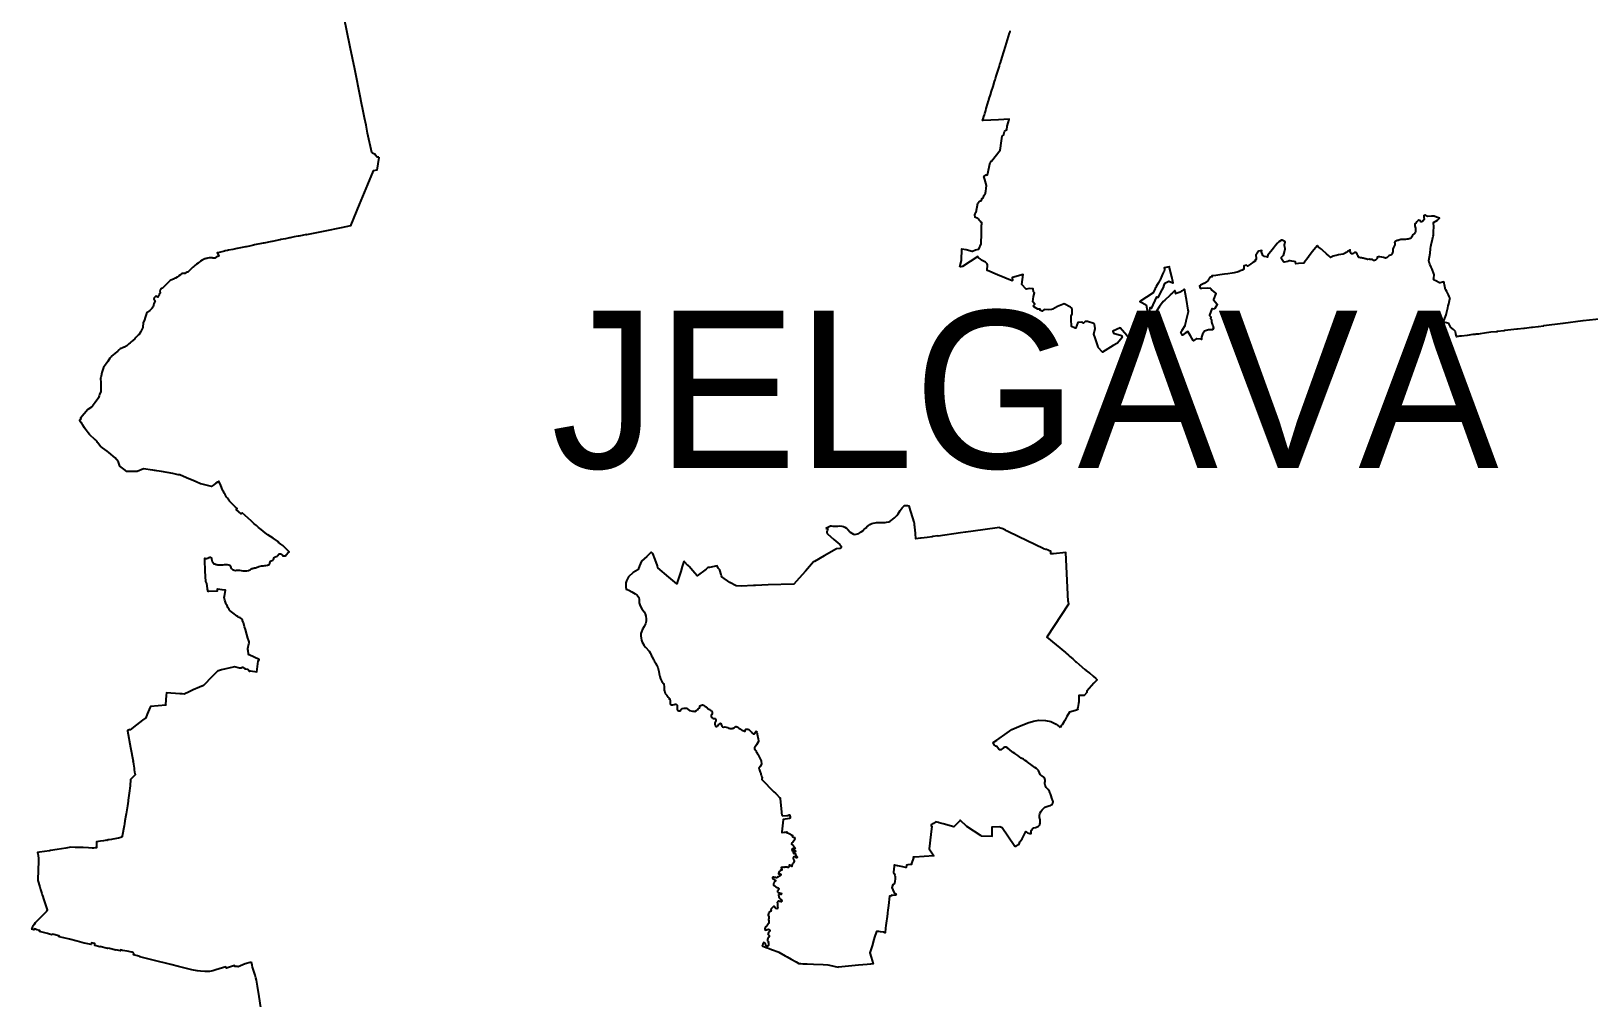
# Model space of a CAD drawing. Extents: x 293476 to 779698, y 145469 to 460400.
# Drawn here: x 463333 to 498958, y 271852 to 293962 of the extents above; entities that cross this region are included whole.
import ezdxf

# ---------------------------------------------------------------- set-up
doc = ezdxf.new("R2010")
doc.units = 0
for name, color, linetype in [('Level 25', 7, 'Continuous'), ('Level 33', 7, 'Continuous'), ('Level 52', 7, 'Continuous')]:
    doc.layers.add(name, color=color, linetype=linetype)

msp = doc.modelspace()

# ---------------------------------------------------------------- linework, layer by layer
at = {"layer": 'Level 25'}
for points in [[(471283, 291082), (471276, 291079), (471272, 291078), (471258, 291079), (471249, 291082), (471238, 291089), (471230, 291098), (471217, 291118), (471212, 291134), (471208, 291140), (471198, 291145), (471183, 291151), (471172, 291157), (471141, 291175), (471130, 291179), (471128, 291188), (471027, 291626), (471029, 291626), (470993, 291812), (470959, 291982), (470927, 292135), (470884, 292356), (470866, 292440), (470733, 293094), (470631, 293594), (470487, 294303)], [(484571, 288568), (484571, 288572), (484614, 288720), (484620, 288986), (484716, 288971), (484852, 288933), (484861, 288930), (484930, 288957), (485006, 288979), (485057, 289098), (485060, 289123), (485065, 289313), (485066, 289343), (485068, 289447), (485070, 289517), (485073, 289558), (485076, 289584), (485060, 289586), (485054, 289590), (485034, 289616), (485016, 289639), (484998, 289663), (484987, 289674), (484972, 289683), (484927, 289699), (484923, 289703), (484920, 289710), (484915, 289760), (484924, 289780), (484934, 289801), (484937, 289808), (484938, 289812), (484937, 289818), (484941, 289818), (484947, 289818), (484981, 290026), (485022, 290073), (485064, 290088), (485079, 290127), (485079, 290132), (485086, 290134), (485093, 290139), (485105, 290151), (485114, 290168), (485131, 290207), (485150, 290240), (485157, 290249), (485162, 290262), (485168, 290301), (485176, 290366), (485181, 290430), (485146, 290567), (485123, 290634), (485175, 290677), (485182, 290677), (485199, 290671), (485205, 290674), (485267, 290958), (485271, 290961), (485285, 290990), (485296, 290991), (485496, 291242), (485498, 291247), (485501, 291282), (485520, 291397), (485543, 291558), (485576, 291594), (485581, 291608), (485593, 291664), (485640, 291702), (485646, 291705), (485645, 291707), (485655, 291788), (485701, 291944), (485703, 291946), (485453, 291936), (485102, 291920), (485094, 291921), (485104, 291955), (485120, 292010), (485133, 292048), (485141, 292076), (485163, 292150), (485178, 292194), (485183, 292213), (485230, 292367), (485233, 292384), (485237, 292397), (485242, 292407), (485239, 292408), (485245, 292424), (485270, 292505), (485297, 292590), (485332, 292698), (485365, 292807), (485378, 292845), (485390, 292882), (485412, 292956), (485449, 293070), (485476, 293158), (485490, 293203), (485500, 293239), (485540, 293369), (485614, 293609), (485664, 293767), (485710, 293912), (485720, 293945), (485727, 293967)], [(471283, 291082), (471287, 291075), (471239, 290783), (471157, 290768), (471026, 290453), (470837, 289996), (470648, 289535), (470636, 289508), (470423, 289464), (470049, 289388), (469630, 289304), (469628, 289311), (469530, 289291), (469454, 289276), (469443, 289273), (469345, 289254), (469255, 289236), (469244, 289233), (469152, 289215), (469047, 289194), (469040, 289193), (469027, 289190), (469022, 289188), (468848, 289154), (468837, 289151), (468652, 289114), (468640, 289111), (468444, 289072), (468415, 289065), (468325, 289046), (468248, 289031), (468237, 289028), (468047, 288990), (468036, 288988), (467948, 288970), (467847, 288950), (467822, 288945), (467771, 288936), (467756, 288926), (467601, 288894), (467586, 288891), (467589, 288889), (467592, 288885), (467625, 288813), (467580, 288803), (467561, 288796), (467535, 288772), (467509, 288766), (467503, 288767), (467485, 288772), (467472, 288774), (467437, 288776), (467403, 288775), (467372, 288770), (467353, 288765), (467334, 288761), (467316, 288756), (467303, 288752), (467273, 288739), (467245, 288725), (467208, 288699), (467165, 288667), (467155, 288659), (467112, 288629), (467080, 288605), (467050, 288580), (467029, 288562), (467017, 288548), (466999, 288531), (466978, 288511), (466941, 288474), (466914, 288452), (466903, 288446), (466869, 288433), (466847, 288421), (466845, 288420), (466836, 288419), (466835, 288425), (466802, 288421), (466778, 288417), (466776, 288415), (466769, 288411), (466746, 288392), (466709, 288369), (466671, 288338), (466632, 288316), (466634, 288313), (466614, 288301), (466601, 288295), (466554, 288273), (466531, 288264), (466515, 288258), (466507, 288254), (466496, 288244), (466483, 288230), (466446, 288191), (466366, 288116), (466350, 288097), (466346, 288093), (466339, 288086), (466310, 288076), (466304, 288072), (466290, 288049), (466282, 288038), (466279, 288030), (466280, 287972), (466278, 287961), (466263, 287935), (466257, 287924), (466245, 287910), (466237, 287902), (466227, 287879), (466200, 287894), (466190, 287900), (466189, 287898), (466182, 287900), (466145, 287861), (466141, 287829), (466144, 287820), (466167, 287794), (466153, 287765), (466142, 287726), (466133, 287694), (466121, 287659), (466095, 287619), (466088, 287608), (466048, 287573), (466018, 287551), (465998, 287535), (465990, 287525), (465972, 287502), (465961, 287482), (465938, 287415), (465922, 287362), (465898, 287291), (465894, 287270), (465892, 287247), (465891, 287239), (465884, 287174), (465880, 287165), (465831, 287076), (465797, 287019), (465779, 287006), (465766, 286994), (465759, 286983), (465727, 286953), (465702, 286923), (465658, 286884), (465623, 286854), (465601, 286833), (465570, 286807), (465561, 286800), (465523, 286768), (465469, 286737), (465460, 286733), (465447, 286726), (465412, 286716), (465395, 286707), (465386, 286701), (465371, 286694), (465356, 286681), (465340, 286668), (465331, 286662), (465322, 286655), (465317, 286650), (465312, 286645), (465256, 286600), (465202, 286554), (465179, 286537), (465168, 286525), (465161, 286516), (465136, 286481), (465108, 286441), (465083, 286406), (465045, 286354), (465001, 286294), (464984, 286269), (464953, 286153), (464932, 286069), (464926, 286041), (464922, 286016), (464927, 285924), (464930, 285848), (464926, 285758), (464925, 285732), (464923, 285718), (464898, 285648), (464889, 285624), (464872, 285574), (464857, 285552), (464797, 285469), (464751, 285406), (464737, 285386), (464731, 285380), (464713, 285358), (464678, 285338), (464671, 285334), (464629, 285312), (464459, 285111), (464466, 285091), (464442, 285062), (464467, 285018), (464498, 284965), (464505, 284955)], [(499259, 287384), (498828, 287333), (498823, 287333), (498372, 287276), (498361, 287276), (497929, 287224), (497922, 287222), (497917, 287215), (497809, 287200), (497801, 287202), (497668, 287185), (497645, 287181), (497488, 287162), (497474, 287163), (497325, 287147), (497313, 287144), (497034, 287112), (497020, 287108), (496858, 287090), (496858, 287087), (496835, 287085), (496714, 287074), (496572, 287055), (496470, 287041), (496431, 287035), (496407, 287033), (496382, 287030), (496357, 287026), (496345, 287025), (496335, 287024), (496330, 287024), (496329, 287024), (496315, 287022), (496301, 287020), (496172, 287003), (496042, 286986), (496036, 286986), (496030, 286985), (496001, 286982), (495968, 286977), (495953, 286975), (495934, 286970), (495917, 287038), (495905, 287093), (495903, 287098), (495859, 287137), (495795, 287192), (495792, 287197), (495765, 287263), (495761, 287270), (495753, 287274), (495706, 287287), (495640, 287305), (495630, 287313), (495639, 287334), (495647, 287355), (495655, 287375), (495663, 287395), (495678, 287435), (495694, 287474), (495703, 287513), (495733, 287637), (495743, 287679), (495755, 287724), (495782, 287838), (495784, 287850), (495781, 287860), (495766, 287892), (495747, 287928), (495707, 288009), (495688, 288044), (495671, 288078), (495668, 288087), (495658, 288156), (495652, 288192), (495649, 288211), (495648, 288216), (495645, 288227), (495607, 288219), (495560, 288206), (495554, 288206), (495543, 288209), (495457, 288249), (495422, 288266), (495410, 288272), (495408, 288278), (495408, 288283), (495410, 288301), (495423, 288395), (495416, 288414), (495375, 288516), (495359, 288550), (495351, 288566), (495324, 288633), (495312, 288662), (495307, 288675), (495303, 288690), (495301, 288698), (495300, 288703), (495301, 288714), (495314, 288803), (495325, 288887), (495338, 288980), (495339, 288989), (495347, 289040), (495354, 289074), (495380, 289202), (495395, 289276), (495403, 289296), (495404, 289305), (495406, 289346), (495407, 289391), (495412, 289478), (495404, 289583), (495500, 289636), (495545, 289683), (495546, 289687), (495472, 289706), (495420, 289728), (495386, 289733), (495358, 289734), (495268, 289725), (495235, 289737), (495228, 289746), (495218, 289757), (495191, 289747), (495186, 289743), (495184, 289737), (495187, 289703), (495191, 289670), (495190, 289657), (495185, 289644), (495170, 289627), (495155, 289617), (495130, 289598), (495118, 289603), (495097, 289631), (495066, 289636), (495054, 289633), (495041, 289619), (495033, 289610), (495027, 289602), (495010, 289577), (494980, 289556), (494977, 289539), (494976, 289516), (494988, 289480), (494994, 289457), (494996, 289440), (494996, 289413), (494997, 289382), (494989, 289349), (494972, 289327), (494957, 289319), (494943, 289306), (494926, 289294), (494916, 289278), (494908, 289256), (494894, 289238), (494871, 289220), (494849, 289210), (494826, 289208), (494796, 289203), (494765, 289194), (494748, 289193), (494720, 289197), (494705, 289196), (494684, 289196), (494672, 289194), (494655, 289194), (494637, 289191), (494609, 289180), (494594, 289177), (494573, 289171), (494542, 289160), (494530, 289152), (494519, 289142), (494513, 289129), (494517, 289109), (494522, 289104), (494522, 289098), (494521, 289088), (494518, 289077), (494503, 289047), (494503, 289046), (494484, 288996), (494477, 288973), (494476, 288937), (494474, 288917), (494470, 288896), (494462, 288875), (494455, 288862), (494447, 288855), (494422, 288839), (494399, 288831), (494385, 288823), (494354, 288790), (494337, 288778), (494323, 288774), (494308, 288773), (494283, 288778), (494262, 288782), (494223, 288793), (494177, 288800), (494149, 288797), (494125, 288796), (494120, 288793), (494117, 288788), (494114, 288762), (494098, 288743), (494082, 288727), (494054, 288717), (494042, 288718), (494007, 288738), (493989, 288738), (493969, 288740), (493948, 288741), (493944, 288744), (493931, 288743), (493898, 288742), (493888, 288744), (493881, 288746), (493855, 288752), (493839, 288756), (493797, 288766), (493779, 288770), (493757, 288774), (493734, 288777), (493711, 288782), (493697, 288786), (493687, 288792), (493683, 288797), (493680, 288807), (493679, 288822), (493676, 288828), (493671, 288838), (493667, 288847), (493661, 288861), (493650, 288881), (493644, 288890), (493635, 288896), (493627, 288899), (493617, 288900), (493615, 288900), (493608, 288900), (493602, 288899), (493550, 288872), (493541, 288868), (493533, 288865), (493527, 288869), (493520, 288874), (493503, 288909), (493486, 288943), (493494, 288948), (493501, 288952), (493499, 288957), (493492, 288953), (493487, 288951), (493488, 288949), (493466, 288936), (493441, 288921), (493407, 288898), (493395, 288889), (493381, 288882), (493338, 288858), (493229, 288844), (493182, 288832), (493140, 288821), (493114, 288813), (493080, 288799), (493048, 288786), (493012, 288825), (492959, 288872), (492865, 288955), (492864, 288956), (492842, 288973), (492820, 288989), (492791, 289013), (492771, 289031), (492751, 289049), (492746, 289054), (492641, 288923), (492535, 288792), (492542, 288786), (492532, 288774), (492448, 288668), (492441, 288658), (492314, 288644), (492253, 288638), (492252, 288686), (492218, 288692), (492164, 288702), (492124, 288709), (492106, 288712), (492079, 288699), (492073, 288696), (491993, 288678), (491979, 288683), (491974, 288685), (491925, 288752), (491925, 288787), (491926, 288791), (491932, 288796), (491970, 288827), (491974, 288834), (491991, 288887), (492016, 288984), (492016, 288991), (492000, 289052), (491995, 289074), (492012, 289143), (492012, 289147), (492008, 289151), (491947, 289179), (491938, 289182), (491931, 289185), (491867, 289145), (491840, 289116), (491791, 289057), (491744, 289001), (491615, 288841), (491610, 288796), (491584, 288799), (491541, 288809), (491515, 288820), (491515, 288824), (491507, 288826), (491505, 288830), (491471, 288912), (491481, 288946), (491406, 288928), (491359, 288862), (491339, 288849), (491350, 288764), (491358, 288753), (491325, 288731), (491333, 288710), (491270, 288670), (491229, 288637), (491227, 288634), (491221, 288635), (491149, 288589), (491127, 288606), (491070, 288597), (491065, 288515), (491027, 288498), (490985, 288478), (490977, 288474), (490969, 288471), (490960, 288467), (490950, 288463), (490939, 288459), (490929, 288455), (490919, 288453), (490909, 288450), (490879, 288442), (490850, 288437), (490802, 288429), (490703, 288415), (490624, 288404), (490522, 288390), (490429, 288376), (490365, 288367), (490344, 288364), (490338, 288363), (490341, 288346), (490329, 288343), (490304, 288332), (490296, 288328), (490284, 288318), (490274, 288306), (490267, 288297), (490257, 288280), (490241, 288251), (490231, 288239), (490225, 288232), (490217, 288225), (490210, 288218), (490201, 288212), (490188, 288206), (490172, 288198), (490158, 288194), (490149, 288191), (490135, 288184), (490119, 288175), (490078, 288152), (490052, 288134), (490071, 288083), (490107, 288080), (490231, 288089), (490301, 288080), (490302, 288081), (490307, 288075), (490323, 288058), (490335, 288038), (490379, 287998), (490413, 287976), (490427, 287966), (490428, 287959), (490374, 287824), (490376, 287816), (490457, 287715), (490460, 287707), (490401, 287617), (490395, 287608), (490387, 287605), (490353, 287612), (490339, 287614), (490283, 287469), (490282, 287462), (490285, 287456), (490314, 287430), (490317, 287424), (490320, 287419), (490316, 287414), (490312, 287409), (490308, 287399), (490305, 287388), (490312, 287376), (490319, 287365), (490327, 287352), (490327, 287347), (490327, 287343), (490329, 287325), (490331, 287307), (490334, 287294), (490337, 287280), (490343, 287262), (490349, 287244), (490353, 287232), (490357, 287221), (490363, 287207), (490369, 287193), (490374, 287183), (490376, 287166), (490354, 287130), (490322, 287130), (490259, 287130), (490168, 287100), (490119, 287031), (490097, 286962), (490097, 286912), (490085, 286914), (489989, 286927), (489982, 286928), (489975, 286926), (489922, 286884), (489916, 286879), (489910, 286886), (489849, 286990), (489788, 287093), (489725, 287051), (489661, 287009), (489654, 287009), (489655, 287013), (489630, 287075), (489657, 287125), (489724, 287232), (489725, 287234), (489748, 287329), (489749, 287334), (489801, 287550), (489801, 287557), (489796, 287584), (489755, 287822), (489727, 287984), (489716, 288043), (489710, 288050), (489704, 288058), (489689, 288046), (489663, 288026), (489644, 288012), (489625, 288001), (489610, 287994), (489542, 287969), (489519, 287960), (489511, 287956), (489510, 287962), (489497, 288014), (489492, 288030), (489490, 288029), (489438, 287979), (489386, 287930), (489380, 287924), (489373, 287918), (489260, 287808), (489226, 287777), (489139, 287666), (489067, 287554), (489024, 287494), (488906, 287492), (488914, 287564), (488922, 287643), (488957, 287622), (489077, 287884), (489080, 287888), (489106, 287868), (489108, 287873), (489200, 288045), (489228, 288097), (489247, 288154), (489262, 288193), (489258, 288195), (489353, 288243), (489444, 288204), (489452, 288205), (489445, 288235), (489419, 288342), (489371, 288548), (489367, 288573), (489363, 288572), (489362, 288572), (489280, 288557), (489252, 288551), (489246, 288552), (489245, 288545), (489249, 288539), (489254, 288532), (489255, 288523), (489255, 288520), (489252, 288509), (489250, 288501), (489244, 288475), (489242, 288472), (489238, 288465), (489209, 288402), (489176, 288327), (489170, 288309), (489154, 288277), (489147, 288266), (489128, 288236), (489122, 288219), (489112, 288207), (489106, 288196), (489064, 288120), (489063, 288113), (489055, 288097), (489041, 288074), (488991, 287976), (488692, 287782), (488704, 287772), (488830, 287700), (488865, 287533), (488682, 287502), (488565, 287325), (488637, 287217), (488630, 287154), (488610, 287094), (488485, 287007), (488433, 286971), (488393, 287001), (488241, 287180), (488072, 287100), (488083, 287057), (488266, 287003), (488282, 286952), (488176, 286827), (488081, 286769), (487836, 286616), (487738, 286725), (487725, 286768), (487712, 286811), (487691, 286881), (487670, 286951), (487637, 287032), (487665, 287160), (487652, 287262), (487639, 287279), (487489, 287320), (487439, 287320), (487406, 287292), (487398, 287282), (487370, 287305), (487367, 287308), (487363, 287304), (487272, 287300), (487225, 287174), (487222, 287167), (487213, 287171), (487196, 287179), (487126, 287207), (487119, 287371), (487119, 287440), (487140, 287496), (487141, 287593), (487139, 287603), (487131, 287619), (487131, 287621), (487130, 287625), (487129, 287625), (487106, 287648), (486960, 287728), (486809, 287665), (486700, 287606), (486672, 287596), (486592, 287585), (486499, 287595), (486454, 287556), (486399, 287579), (486410, 287602), (486359, 287602), (486280, 287648), (486276, 287646), (486274, 287652), (486257, 287688), (486284, 287719), (486241, 287772), (486254, 287893), (486260, 287892), (486283, 287978), (486258, 288003), (486249, 288065), (486163, 288079), (486090, 288059), (485991, 288165), (486023, 288394), (485773, 288327), (485769, 288327), (485777, 288261), (485779, 288257), (485772, 288252), (485437, 288392), (485204, 288488), (485197, 288489), (485203, 288615), (485201, 288638), (485160, 288675), (485064, 288726), (485038, 288751), (484989, 288783), (484981, 288809), (484980, 288809), (484634, 288578), (484598, 288570), (484571, 288568)], [(468327, 279317), (468330, 279314), (468334, 279322), (468335, 279328), (468336, 279334), (468343, 279334), (468346, 279333), (468496, 279311), (468516, 279490), (468522, 279550), (468549, 279589), (468316, 279694), (468309, 279697), (468306, 279721), (468303, 279739), (468300, 279765), (468297, 279789), (468296, 279798), (468292, 279822), (468291, 279847), (468293, 279865), (468295, 279879), (468304, 279909), (468315, 279947), (468318, 279961), (468319, 279968), (468318, 279983), (468316, 279998), (468310, 280019), (468291, 280079), (468266, 280164), (468233, 280274), (468214, 280341), (468186, 280433), (468183, 280443), (468170, 280486), (468166, 280497), (468161, 280506), (468156, 280512), (468148, 280520), (468144, 280522), (468139, 280526), (468111, 280540), (468087, 280552), (468071, 280562), (468057, 280573), (468043, 280584), (467948, 280656), (467888, 280703), (467869, 280719), (467858, 280734), (467846, 280755), (467834, 280780), (467817, 280824), (467812, 280836), (467807, 280845), (467803, 280851), (467796, 280854), (467794, 280858), (467782, 280878), (467766, 280951), (467754, 280975), (467749, 281009), (467748, 281012), (467752, 281034), (467775, 281173), (467698, 281184), (467596, 281202), (467590, 281200), (467589, 281193), (467591, 281174), (467588, 281155), (467395, 281146), (467387, 281146), (467383, 281148), (467381, 281149), (467368, 281199), (467368, 281214), (467349, 281325), (467326, 281375), (467314, 281614), (467307, 281871), (467308, 281902), (467306, 281908), (467323, 281904), (467347, 281902), (467363, 281906), (467373, 281906), (467379, 281907), (467397, 281921), (467410, 281926), (467418, 281930), (467423, 281930), (467431, 281930), (467441, 281928), (467447, 281926), (467453, 281922), (467457, 281912), (467460, 281891), (467465, 281860), (467467, 281849), (467471, 281838), (467475, 281827), (467486, 281812), (467497, 281797), (467504, 281789), (467516, 281782), (467532, 281775), (467551, 281770), (467566, 281765), (467582, 281761), (467604, 281758), (467631, 281755), (467645, 281754), (467659, 281753), (467679, 281754), (467700, 281756), (467722, 281758), (467756, 281766), (467780, 281767), (467819, 281763), (467852, 281755), (467874, 281745), (467885, 281735), (467902, 281697), (467917, 281675), (467939, 281652), (467957, 281638), (467967, 281635), (467976, 281632), (468004, 281629), (468032, 281631), (468061, 281633), (468090, 281631), (468099, 281632), (468101, 281632), (468138, 281628), (468178, 281619), (468196, 281617), (468248, 281615), (468266, 281617), (468302, 281624), (468309, 281625), (468322, 281631), (468340, 281644), (468361, 281664), (468382, 281672), (468395, 281675), (468407, 281676), (468433, 281680), (468443, 281684), (468463, 281690), (468484, 281697), (468543, 281716), (468572, 281724), (468598, 281729), (468644, 281735), (468676, 281738), (468697, 281741), (468735, 281749), (468755, 281753), (468773, 281758), (468778, 281764), (468782, 281769), (468788, 281784), (468794, 281804), (468796, 281820), (468809, 281837), (468821, 281845), (468864, 281866), (468874, 281879), (468889, 281921), (468901, 281930), (468939, 281946), (468957, 281957), (468972, 281970), (468993, 281994), (469007, 282005), (469017, 282007), (469037, 282007), (469061, 281993), (469079, 281975), (469082, 281969), (469098, 281963), (469112, 281960), (469129, 281960), (469140, 281961), (469150, 281965), (469169, 281983), (469220, 282043), (469232, 282054), (469227, 282059), (469223, 282064), (469176, 282113), (469129, 282161), (469087, 282195), (469045, 282229), (469015, 282250), (468984, 282272), (468988, 282278), (468992, 282284), (468870, 282362), (468747, 282441), (468716, 282464), (468685, 282486), (468637, 282525), (468590, 282564), (468563, 282587), (468536, 282610), (468487, 282654), (468437, 282697), (468367, 282759), (468296, 282821), (468227, 282883), (468157, 282944), (468146, 282932), (468135, 282920), (468080, 282971), (468025, 283021), (468035, 283032), (468045, 283043), (468007, 283077), (467969, 283111), (467921, 283162), (467873, 283213), (467821, 283280), (467803, 283307), (467785, 283334), (467767, 283364), (467749, 283395), (467737, 283419), (467725, 283443), (467719, 283457), (467713, 283470), (467670, 283570), (467626, 283669), (467592, 283647), (467558, 283625), (467554, 283623), (467508, 283588), (467463, 283553), (467461, 283547), (467305, 283583), (467210, 283606), (467203, 283608), (467108, 283651), (467002, 283699), (466943, 283721), (466888, 283747), (466732, 283811), (466721, 283816), (466695, 283817), (466575, 283841), (466315, 283892), (466205, 283908), (466172, 283912), (466152, 283915), (466118, 283920), (466113, 283923), (466106, 283924), (465899, 283953), (465761, 283891), (465579, 283893), (465519, 283892), (465453, 283943), (465358, 284012), (465331, 284105), (465328, 284108), (465285, 284168), (465255, 284202), (465112, 284322), (465106, 284327), (465071, 284354), (464966, 284432), (464926, 284462), (464922, 284465), (464921, 284461), (464917, 284465), (464857, 284548), (464853, 284553), (464846, 284563), (464837, 284576), (464841, 284578), (464835, 284584), (464800, 284623), (464799, 284622), (464795, 284618), (464666, 284737), (464638, 284771), (464591, 284833), (464583, 284841), (464551, 284887), (464513, 284947), (464507, 284957), (464505, 284955)], [(468327, 279317), (468286, 279358), (468280, 279361), (468243, 279368), (468230, 279371), (468218, 279381), (468200, 279396), (468187, 279406), (468184, 279408), (468182, 279409), (468173, 279409), (468165, 279409), (468161, 279407), (468154, 279405), (468127, 279389), (468119, 279389), (468096, 279394), (467984, 279425), (467953, 279417), (467689, 279354), (467618, 279335), (467611, 279334), (467602, 279329), (467589, 279318), (467546, 279275), (467465, 279194), (467457, 279184), (467289, 279011), (467273, 278996), (467247, 278983), (467235, 278977), (467183, 278956), (467035, 278893), (466946, 278851), (466833, 278799), (466783, 278804), (466732, 278809), (466425, 278827), (466420, 278765), (466407, 278562), (466412, 278549), (466064, 278512), (466063, 278512), (466058, 278501), (465989, 278337), (465959, 278260), (465883, 278203), (465746, 278096), (465599, 277981), (465595, 277986), (465540, 277967), (465535, 277965), (465536, 277959), (465606, 277575), (465663, 277268), (465661, 277262), (465667, 277251), (465675, 277194), (465688, 277104), (465692, 277068), (465707, 276978), (465708, 276973), (465718, 276959), (465610, 276853), (465606, 276848), (465594, 276702), (465573, 276534), (465553, 276374), (465549, 276349), (465533, 276241), (465503, 276062), (465497, 276024), (465476, 275897), (465465, 275834), (465458, 275789), (465418, 275553), (465412, 275536), (465402, 275526), (465387, 275518), (465331, 275503), (465198, 275480), (465172, 275477), (465115, 275467), (465095, 275463), (465076, 275457), (465071, 275454), (465066, 275455), (464987, 275443), (464918, 275434), (464829, 275421), (464825, 275389), (464827, 275286), (464828, 275282), (464799, 275280), (464756, 275277), (464725, 275277), (464642, 275281), (464525, 275287), (464499, 275287), (464472, 275287), (464342, 275293), (464242, 275295), (464127, 275277), (463931, 275245), (463774, 275220), (463756, 275215), (463526, 275183), (463480, 275176), (463481, 275166), (463482, 275160), (463484, 275153), (463488, 275133), (463490, 275120), (463491, 275112), (463492, 275102), (463494, 275093), (463496, 275080), (463498, 275067), (463500, 275055), (463501, 275038), (463501, 275027), (463501, 275007), (463500, 274994), (463500, 274981), (463502, 274952), (463502, 274947), (463497, 274805), (463497, 274805), (463493, 274695), (463487, 274624), (463483, 274549), (463486, 274538), (463532, 274393), (463550, 274330), (463579, 274235), (463588, 274208), (463600, 274170), (463617, 274117), (463619, 274114), (463641, 274046), (463698, 273866), (463697, 273847), (463687, 273827), (463425, 273566), (463399, 273528), (463367, 273477), (463338, 273433), (463333, 273425)], [(468371, 272667), (468358, 272662), (468345, 272657), (468344, 272657), (468225, 272627), (468065, 272559), (468044, 272567), (468016, 272569), (467989, 272571), (467986, 272581), (467982, 272591), (467890, 272562), (467797, 272533), (467792, 272549), (467787, 272565), (467556, 272490), (467487, 272470), (467413, 272457), (467349, 272452), (467312, 272456), (467303, 272455), (467207, 272459), (467135, 272468), (467132, 272469), (467011, 272496), (466857, 272532), (466704, 272568), (466703, 272568), (466702, 272569), (466530, 272612), (466122, 272715), (465971, 272753), (465820, 272791), (465821, 272796), (465822, 272801), (465763, 272815), (465705, 272829), (465687, 272832), (465677, 272834), (465679, 272860), (465656, 272892), (465647, 272894), (465638, 272896), (465531, 272917), (465425, 272937), (465380, 272950), (465374, 272926), (465268, 272952), (465266, 272944), (465123, 272979), (465081, 272990), (465079, 272984), (464906, 273028), (464904, 273019), (464901, 273020), (464787, 273049), (464788, 273098), (464712, 273108), (464703, 273069), (464593, 273094), (464545, 273106), (464386, 273147), (464208, 273191), (464077, 273225), (464046, 273233), (463976, 273250), (463979, 273261), (463961, 273259), (463964, 273269), (463820, 273305), (463804, 273295), (463731, 273315), (463704, 273322), (463674, 273335), (463527, 273371), (463534, 273390), (463462, 273409), (463431, 273419), (463400, 273429), (463396, 273409), (463340, 273423), (463333, 273425)], [(468627, 271382), (468548, 271882), (468509, 272122), (468483, 272254), (468470, 272313), (468457, 272372), (468435, 272440), (468414, 272509), (468399, 272555), (468385, 272601), (468378, 272634), (468371, 272667)]]:
    msp.add_lwpolyline(points, dxfattribs=at)
at = {"layer": 'Level 33'}
for points in [[(481511, 282597), (481614, 282646), (481629, 282644), (481667, 282640), (481724, 282637), (481783, 282642), (481827, 282645), (481872, 282639), (481908, 282631), (481945, 282614), (481982, 282591), (482011, 282564), (482067, 282503), (482102, 282477), (482141, 282459), (482171, 282453), (482204, 282454), (482235, 282461), (482263, 282472), (482288, 282488), (482315, 282507), (482353, 282533), (482380, 282560), (482403, 282580), (482428, 282602), (482448, 282621), (482477, 282645), (482511, 282676), (482559, 282703), (482590, 282712), (482632, 282719), (482670, 282721), (482702, 282724), (482749, 282723), (482799, 282724), (482807, 282723), (482831, 282722), (482840, 282722), (482863, 282724), (482897, 282730), (482946, 282740), (482977, 282754), (483004, 282771), (483040, 282800), (483078, 282833), (483108, 282861), (483129, 282884), (483164, 282925), (483211, 282997), (483230, 283027), (483253, 283056), (483271, 283077), (483294, 283098), (483317, 283113), (483345, 283116), (483375, 283113), (483409, 283105), (483420, 283101)], [(487048, 280914), (486995, 282036), (486713, 282010), (486650, 282005), (486654, 282065), (486644, 282070), (486600, 282087), (486590, 282091), (486551, 282104), (486538, 282108), (486489, 282125), (486479, 282127), (485924, 282397), (485654, 282525), (485643, 282537), (485613, 282551), (485583, 282564), (485557, 282577), (485531, 282588), (485506, 282598), (485479, 282609), (485100, 282557), (484709, 282504), (484700, 282503), (484591, 282490), (484079, 282413), (484067, 282417), (483957, 282401), (483954, 282400), (483951, 282400), (483943, 282399), (483828, 282382), (483825, 282382), (483690, 282364), (483675, 282362), (483672, 282362), (483568, 282348), (483555, 282473), (483558, 282473), (483558, 282477), (483543, 282620), (483542, 282626), (483537, 282662), (483532, 282699), (483527, 282732), (483525, 282732), (483422, 283074), (483421, 283085), (483420, 283101)], [(481511, 282597), (481551, 282578), (481547, 282552), (481540, 282530), (481534, 282515), (481531, 282506), (481528, 282496), (481529, 282488), (481535, 282475), (481544, 282461), (481688, 282338), (481828, 282217), (481851, 282192), (481856, 282186), (481859, 282177), (481860, 282156), (481860, 282155), (481827, 282131), (481750, 282122), (481469, 281962), (481247, 281835), (481223, 281821), (481040, 281612), (480897, 281447), (480779, 281311), (480185, 281301), (479900, 281283), (479854, 281281), (479569, 281269), (479455, 281278), (479312, 281354), (479132, 281480), (479125, 281501), (479123, 281507), (479116, 281531), (479085, 281637), (479081, 281645), (479042, 281679), (479024, 281736), (478844, 281698), (478822, 281693), (478805, 281685), (478771, 281660), (478564, 281501), (478512, 281562), (478465, 281616), (478382, 281715), (478364, 281734), (478355, 281743), (478276, 281822), (478263, 281835), (478224, 281714), (478188, 281600), (478115, 281371), (478103, 281324), (477920, 281477), (477666, 281688), (477654, 281731), (477603, 281875), (477553, 282012), (477514, 282049), (477490, 282026), (477410, 281949), (477294, 281838), (477249, 281733), (477215, 281652), (477211, 281644), (477102, 281583), (476996, 281480), (476952, 281390), (476930, 281345), (476931, 281327), (476937, 281226), (476938, 281212), (476939, 281200), (476966, 281193), (477003, 281175), (477068, 281136), (477150, 281093), (477195, 281064), (477230, 281011), (477242, 280964), (477242, 280890), (477258, 280815), (477299, 280746), (477349, 280684), (477377, 280634), (477393, 280584), (477399, 280524), (477396, 280468), (477383, 280408), (477355, 280347), (477317, 280283), (477290, 280227), (477278, 280186), (477275, 280134), (477282, 280077), (477290, 280031), (477308, 279984), (477345, 279923), (477348, 279917), (477387, 279876), (477467, 279780), (477490, 279741), (477505, 279709), (477520, 279675), (477534, 279650), (477542, 279633), (477568, 279586), (477575, 279573), (477591, 279546), (477609, 279518), (477615, 279508), (477645, 279455), (477665, 279406), (477686, 279319), (477699, 279259), (477711, 279200), (477727, 279152), (477759, 279090), (477796, 279040), (477805, 279018), (477813, 278971), (477811, 278931), (477810, 278890), (477823, 278853), (477835, 278816), (477870, 278771), (477904, 278726), (477907, 278724), (477909, 278722), (477912, 278720), (477914, 278718), (477917, 278716), (477919, 278714), (477920, 278711), (477921, 278709), (477922, 278707), (477922, 278706), (477922, 278704), (477923, 278700), (477923, 278693), (477923, 278685), (477938, 278690), (477944, 278646), (477944, 278587), (477963, 278565), (477981, 278553), (478010, 278553), (478036, 278560), (478064, 278570), (478082, 278572), (478094, 278565), (478104, 278549), (478107, 278522), (478108, 278465), (478111, 278445), (478118, 278433), (478128, 278422), (478143, 278415), (478166, 278415), (478175, 278420), (478191, 278439), (478209, 278456), (478226, 278466), (478268, 278479), (478299, 278480), (478319, 278474), (478357, 278448), (478387, 278421), (478459, 278407), (478489, 278405), (478509, 278404), (478552, 278425), (478571, 278442), (478584, 278459), (478612, 278474), (478623, 278499), (478629, 278506), (478629, 278521), (478629, 278532), (478640, 278539), (478667, 278546), (478688, 278552), (478701, 278549), (478714, 278543), (478732, 278532), (478742, 278523), (478756, 278515), (478768, 278506), (478775, 278500), (478777, 278497), (478784, 278490), (478791, 278481), (478802, 278471), (478809, 278465), (478820, 278459), (478835, 278452), (478843, 278449), (478852, 278446), (478868, 278435), (478885, 278421), (478895, 278412), (478903, 278402), (478909, 278389), (478909, 278378), (478907, 278360), (478905, 278347), (478897, 278329), (478883, 278308), (478882, 278298), (478883, 278291), (478887, 278282), (478895, 278274), (478906, 278263), (478916, 278256), (478926, 278248), (478935, 278241), (478946, 278238), (478955, 278240), (478962, 278240), (478974, 278238), (478981, 278234), (478983, 278229), (478990, 278221), (478993, 278212), (478994, 278202), (478993, 278193), (478989, 278181), (478984, 278171), (478978, 278158), (478972, 278146), (478970, 278136), (478968, 278118), (478967, 278104), (478973, 278094), (478980, 278083), (478986, 278070), (478987, 278062), (478995, 278059), (479007, 278056), (479023, 278062), (479031, 278071), (479041, 278079), (479050, 278085), (479052, 278090), (479055, 278099), (479060, 278108), (479065, 278114), (479075, 278122), (479086, 278129), (479096, 278133), (479106, 278127), (479132, 278068), (479147, 278053), (479166, 278046), (479197, 278048), (479261, 278032), (479285, 278021), (479301, 278018), (479314, 278015), (479321, 278015), (479333, 278014), (479347, 278016), (479368, 278014), (479381, 278017), (479394, 278022), (479402, 278023), (479407, 278031), (479415, 278037), (479426, 278042), (479432, 278050), (479442, 278053), (479449, 278056), (479457, 278056), (479473, 278052), (479482, 278047), (479493, 278042), (479499, 278037), (479508, 278031), (479521, 278019), (479533, 278010), (479547, 278003), (479558, 277994), (479564, 277988), (479583, 277974), (479591, 277971), (479609, 277965), (479648, 277955), (479660, 277955), (479662, 277965), (479667, 277979), (479672, 277990), (479675, 277997), (479682, 278000), (479693, 278000), (479722, 277998), (479747, 277993), (479762, 277977), (479779, 277958), (479793, 277940), (479804, 277926), (479816, 277913), (479840, 277897), (479845, 277894), (479850, 277891), (479864, 277889), (479873, 277893), (479888, 277906), (479902, 277928), (479912, 277946), (479914, 277949), (479917, 277946), (479924, 277941), (479926, 277926), (479946, 277841), (479951, 277817), (479960, 277777), (479971, 277730), (479969, 277716), (479920, 277638), (479875, 277568), (479878, 277543), (479882, 277538), (479901, 277513), (479911, 277500), (479914, 277488), (479927, 277463), (479939, 277438), (479944, 277422), (479955, 277427), (480001, 277330), (480006, 277319), (480029, 277271), (480040, 277193), (480003, 277143), (479975, 277096)], [(487048, 280914), (487057, 280857), (486564, 280104), (486986, 279750), (487007, 279734), (487059, 279688), (487091, 279660), (487157, 279602), (487220, 279548), (487235, 279535), (487302, 279477), (487433, 279364), (487458, 279342), (487473, 279330), (487500, 279306), (487530, 279287), (487536, 279282), (487620, 279208), (487681, 279155), (487712, 279128), (487678, 279091), (487638, 279048), (487476, 278870), (487477, 278838), (487412, 278766), (487295, 278765), (487295, 278711), (487296, 278683), (487290, 278622), (487289, 278583), (487268, 278494), (487264, 278478), (487268, 278449), (487239, 278431), (487163, 278407), (487082, 278387), (487016, 278289), (486988, 278229), (486973, 278197), (486958, 278174), (486912, 278100), (486907, 278094), (486901, 278086), (486864, 278037)], [(485060, 275555), (485070, 275555), (485310, 275551), (485314, 275765), (485490, 275774), (485537, 275750), (485672, 275557), (485832, 275322), (485834, 275323), (485864, 275324), (485917, 275358), (485926, 275364), (485948, 275420), (485996, 275492), (486044, 275579), (486084, 275660), (486097, 275649), (486118, 275624), (486148, 275616), (486171, 275609), (486197, 275608), (486204, 275608), (486204, 275633), (486206, 275664), (486211, 275686), (486216, 275698), (486232, 275714), (486266, 275739), (486301, 275748), (486328, 275755), (486355, 275768), (486371, 275779), (486385, 275793), (486398, 275811), (486405, 275826), (486408, 275844), (486412, 275866), (486412, 275885), (486408, 275914), (486400, 275951), (486396, 275975), (486394, 276003), (486396, 276030), (486402, 276062), (486409, 276086), (486431, 276120), (486455, 276150), (486493, 276192), (486517, 276214), (486559, 276232), (486607, 276244), (486645, 276251), (486671, 276264), (486683, 276276), (486696, 276304), (486704, 276341), (486700, 276357), (486680, 276422), (486661, 276476), (486655, 276495), (486646, 276515), (486634, 276546), (486621, 276575), (486606, 276598), (486590, 276619), (486567, 276642), (486548, 276666), (486538, 276680), (486522, 276718), (486517, 276744), (486517, 276775), (486520, 276803), (486520, 276824), (486514, 276864), (486503, 276882), (486490, 276897), (486443, 276934), (486420, 276954), (486411, 276962), (486394, 276996), (486372, 277049), (486347, 277071), (486322, 277094), (486287, 277120), (486194, 277187), (486142, 277226), (486105, 277255), (486070, 277280), (486025, 277310), (485978, 277337), (485900, 277393), (485830, 277438), (485792, 277462), (485759, 277486), (485712, 277522), (485667, 277561), (485630, 277588), (485604, 277588), (485572, 277571), (485543, 277548), (485514, 277526), (485486, 277526), (485464, 277542), (485431, 277578), (485417, 277597), (485395, 277612), (485361, 277640), (485331, 277695), (485418, 277747), (485654, 277910), (485765, 277987), (485918, 278058), (486128, 278142), (486258, 278179), (486382, 278201), (486530, 278199), (486655, 278169), (486779, 278113), (486851, 278053), (486864, 278037)], [(479975, 277096), (479978, 277087), (479995, 277065), (479994, 277061), (479994, 277056), (480008, 277014), (480018, 276981), (480022, 276970), (480024, 276963), (480037, 276928), (480046, 276902), (480046, 276900), (480046, 276898), (480052, 276897), (480048, 276885), (480048, 276881), (480044, 276853), (480043, 276849), (480322, 276567), (480355, 276534), (480377, 276511), (480450, 276437), (480464, 276425), (480465, 276409), (480493, 276098), (480493, 276090), (480495, 276074), (480508, 276018)], [(480508, 276018), (480613, 276021), (480642, 276026), (480670, 276037), (480672, 276038), (480674, 276039), (480690, 275993), (480695, 275960), (480679, 275953), (480530, 275929), (480529, 275922), (480499, 275646), (480499, 275643), (480498, 275632), (480507, 275632), (480507, 275633), (480565, 275642), (480572, 275643), (480587, 275645), (480614, 275649), (480619, 275627), (480652, 275620), (480756, 275565), (480741, 275561), (480756, 275537), (480790, 275519), (480797, 275516), (480801, 275513), (480792, 275499), (480797, 275472), (480783, 275448), (480755, 275414), (480732, 275397), (480720, 275367), (480751, 275346), (480765, 275332), (480780, 275308), (480799, 275283), (480804, 275268), (480791, 275262), (480774, 275263), (480753, 275261), (480741, 275259), (480736, 275252), (480733, 275237), (480734, 275221), (480736, 275217), (480762, 275219), (480796, 275223), (480805, 275219), (480811, 275211), (480812, 275205), (480809, 275194), (480805, 275187), (480797, 275185), (480772, 275184), (480764, 275178), (480761, 275168), (480771, 275158), (480787, 275152), (480811, 275143), (480816, 275142), (480821, 275128), (480828, 275096), (480836, 275088), (480841, 275082), (480849, 275077), (480850, 275071), (480850, 275064), (480848, 275057), (480841, 275055), (480827, 275051), (480813, 275075), (480801, 275083), (480787, 275080), (480769, 275068), (480762, 275050), (480769, 275013), (480783, 274986), (480786, 274974), (480780, 274961), (480779, 274960), (480769, 274941), (480766, 274939), (480763, 274936), (480752, 274926), (480747, 274917), (480738, 274900), (480733, 274880), (480730, 274869), (480727, 274857), (480716, 274861), (480708, 274873), (480701, 274881), (480695, 274887), (480683, 274890), (480670, 274889), (480666, 274884), (480664, 274879), (480666, 274870), (480666, 274863), (480661, 274849), (480657, 274841), (480653, 274835), (480646, 274835), (480636, 274836), (480622, 274841), (480585, 274841), (480572, 274838), (480554, 274834), (480533, 274837), (480513, 274833), (480501, 274836), (480486, 274832), (480483, 274823), (480490, 274813), (480497, 274804), (480505, 274791), (480507, 274781), (480503, 274775), (480494, 274778), (480478, 274779), (480469, 274770), (480464, 274756), (480444, 274739), (480429, 274718), (480425, 274706), (480425, 274698), (480428, 274690), (480438, 274686), (480443, 274689), (480468, 274685), (480477, 274679), (480478, 274667), (480477, 274660), (480472, 274652), (480463, 274645), (480443, 274634), (480419, 274620), (480405, 274612), (480381, 274598), (480368, 274598), (480355, 274601), (480339, 274605), (480327, 274608), (480316, 274610), (480296, 274610), (480291, 274605), (480286, 274595), (480286, 274588), (480292, 274579), (480299, 274572), (480312, 274564), (480334, 274550), (480347, 274547), (480357, 274540), (480359, 274536), (480359, 274526), (480358, 274518), (480347, 274510), (480337, 274502), (480331, 274498), (480323, 274495), (480321, 274489), (480315, 274478), (480311, 274466), (480309, 274460), (480316, 274454), (480313, 274446), (480310, 274439), (480313, 274429), (480319, 274423), (480329, 274422), (480340, 274417), (480348, 274406), (480361, 274389), (480380, 274386), (480398, 274379), (480418, 274366), (480428, 274358), (480433, 274352), (480430, 274343), (480426, 274333), (480418, 274323), (480407, 274308), (480400, 274299), (480402, 274287), (480404, 274274), (480414, 274261), (480431, 274255), (480451, 274253), (480471, 274248), (480483, 274243), (480494, 274224), (480489, 274216), (480477, 274216), (480457, 274226), (480441, 274225), (480434, 274218), (480428, 274205), (480428, 274190), (480430, 274179), (480435, 274166), (480443, 274136), (480452, 274125), (480460, 274117), (480469, 274112), (480479, 274108), (480488, 274101), (480496, 274086), (480500, 274074), (480501, 274065), (480497, 274058), (480491, 274051), (480484, 274049), (480471, 274053), (480458, 274056), (480448, 274059), (480434, 274066), (480426, 274066), (480419, 274064), (480412, 274058), (480402, 274051), (480400, 274047), (480398, 274041), (480399, 274016), (480399, 274014), (480400, 274003), (480405, 273930), (480406, 273916), (480391, 273890), (480364, 273893), (480320, 273952), (480254, 273885), (480250, 273861), (480261, 273837), (480260, 273834), (480242, 273825), (480224, 273819), (480214, 273811), (480207, 273800), (480199, 273786), (480194, 273772), (480192, 273752), (480190, 273737), (480199, 273729), (480204, 273705), (480201, 273686), (480201, 273665), (480195, 273651), (480197, 273638), (480206, 273610), (480206, 273587), (480204, 273575), (480197, 273556), (480169, 273509), (480130, 273474), (480111, 273432), (480119, 273402), (480202, 273422), (480221, 273409), (480226, 273392), (480224, 273383), (480217, 273373), (480207, 273360), (480198, 273343), (480186, 273325), (480184, 273313), (480186, 273302), (480195, 273293), (480209, 273279), (480213, 273267), (480211, 273254), (480203, 273240), (480179, 273206), (480174, 273190), (480171, 273173), (480177, 273157), (480187, 273143), (480194, 273126), (480186, 273128), (480193, 273102), (480195, 273096), (480196, 273079), (480197, 273068), (480194, 273052), (480188, 273044), (480182, 273036), (480168, 273032), (480164, 273031), (480150, 273034), (480130, 273076), (480104, 273109), (480094, 273114), (480085, 273112), (480075, 273103), (480069, 273095), (480070, 273070), (480061, 273061), (480057, 273056), (480055, 273050), (480053, 273042), (480056, 273040), (480069, 273036), (480169, 272997), (480171, 272997), (480212, 272981), (480263, 272961), (480289, 272951), (480414, 272903), (480429, 272895), (480574, 272812), (480611, 272794), (480624, 272791), (480712, 272740), (480828, 272672), (480892, 272636), (480938, 272635), (480985, 272633), (481084, 272629), (481228, 272623), (481450, 272614), (481553, 272610), (481595, 272603), (481791, 272553)], [(485060, 275555), (484731, 275768), (484582, 275912), (484570, 275899), (484438, 275761), (484188, 275832), (484098, 275858), (484087, 275861), (484026, 275878), (483973, 275842), (483918, 275806), (483916, 275784), (483931, 275782), (483909, 275591), (483873, 275257), (483979, 275099), (483537, 275069), (483529, 275068), (483506, 275068), (483513, 275057), (483468, 274924), (483467, 274903), (483446, 274901), (483386, 274892), (483356, 274887), (483355, 274882), (483346, 274834), (483340, 274835), (483331, 274836), (483302, 274842), (483272, 274848), (483234, 274856), (483196, 274863), (483153, 274872), (483149, 274873), (483086, 274885), (483078, 274887), (483074, 274888), (483062, 274774), (483055, 274744), (483058, 274716), (483069, 274699), (483087, 274660), (483093, 274616), (483095, 274566), (483088, 274519), (483075, 274469), (483047, 274445), (483026, 274408), (483022, 274389), (483020, 274372), (483037, 274322), (483059, 274269), (483071, 274254), (483100, 274236), (483106, 274223), (483113, 274207), (483103, 274204), (483032, 274190), (483033, 274195), (483013, 274199), (483011, 274186), (482962, 274177), (482937, 273964), (482925, 273858), (482917, 273795), (482917, 273794), (482916, 273784), (482908, 273714), (482889, 273562), (482882, 273505), (482874, 273442), (482862, 273342), (482858, 273342), (482823, 273353), (482819, 273354), (482755, 273362), (482718, 273367), (482706, 273368), (482665, 273369), (482623, 273236), (482609, 273189), (482565, 273042), (482516, 272878), (482548, 272782), (482587, 272628), (482538, 272623), (482530, 272623), (482455, 272616), (482257, 272597), (481796, 272552), (481791, 272553)]]:
    msp.add_lwpolyline(points, dxfattribs=at)

# ---------------------------------------------------------------- texts
at = {"layer": 'Level 52'}
msp.add_text('JELGAVA', height=3600, dxfattribs=at).set_placement((475224, 283967))

doc.saveas('drawing.dxf')
